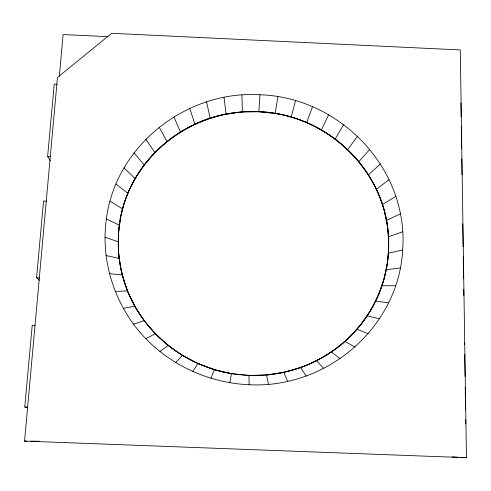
<?xml version="1.0" encoding="UTF-8"?>
<svg xmlns="http://www.w3.org/2000/svg" width="491" height="491" viewBox="0 0 491 491"><rect width="100%" height="100%" fill="white"/><g stroke="black" fill="none" stroke-linecap="round" stroke-linejoin="round"><path stroke-width="0.74" d="M402.688 249.919C408.745 168.812 340.189 97.347 259.948 94.757C186.77 90.117 115.661 145.434 106.363 218.98C100.299 262.243 115.508 307.311 145.772 338.68C172.801 366.452 210.449 383.06 249.127 384.741C326.331 388.817 398.453 328.043 402.688 249.919L388.473 253.264C387.16 267.509 384.257 281.65 378.506 294.809L384.036 279.109L387.559 262.176L388.725 245.739M118.429 234.164L118.362 250.76L118.399 234.17M387.786 259.948L388.473 253.264L388.528 236.754L387.835 229.34M388.473 253.264L388.719 246.494M384.14 210.332C372.356 166.234 336.139 130.391 292.538 117.502L291.218 117.134C218.912 94.892 136.216 140.42 121.019 215.592C131.25 165.007 174.373 124.149 224.743 114.391L241.701 112.009L258.825 111.758L259.948 94.757M118.46 251.509L120.639 268.055L125.26 284.995C117.625 263.029 116.367 239.08 120.817 216.316L118.534 232.666M27.656 407.536L24.777 407.014L32.228 325.294L35.174 325.41M39.421 280.306L36.561 277.789L43.564 201.034L46.547 201.163M50.444 160.919L47.633 156.371L54.225 84.145L57.263 84.286M24.55 441.09L57.459 77.486L111.684 33.296L460.288 49.953L466.45 457.704L24.55 441.09L26.827 441.114M59.362 76.209L63.112 34.548L108.106 36.69M384.361 211.056L387.694 227.855C380.175 164.503 322.157 113.654 258.825 111.758L258.831 111.739M118.589 231.912C122.891 168.327 179.295 115.434 242.382 111.979L241.903 94.99M277.894 96.659L275.181 113.489C337.556 122.799 389.093 179.884 388.731 243.493M349.69 336.9C370.257 317.155 383.367 290.273 387.559 262.176M229.813 382.753L231.476 373.633L248.955 375.431L266.509 375.014L283.823 372.381L300.602 367.599C318.199 361.229 334.5 351.366 348.131 338.526C313.154 371.761 260.402 383.606 214.364 369.637L197.916 363.524C164.595 348.72 137.548 320.163 125.506 285.658M291.218 117.134L295.496 100.655M306.709 122.652L312.497 106.694M210.909 378.34L214.364 369.637L231.476 373.633L230.752 373.504C183.407 365.439 141.42 331.229 125.543 285.67M268.516 384.269L266.509 375.014C314.492 371.03 359.222 339.962 378.242 295.508L370.239 311.061L360.148 325.496L348.628 337.986M321.427 129.968L328.657 114.698M335.157 138.978L343.743 124.561M192.754 371.577L197.916 363.524L214.364 369.637M347.702 149.565L357.534 136.148M358.86 161.588L369.821 149.313M175.655 362.597L182.425 355.404L197.916 363.524M368.465 174.882L380.408 163.877M376.358 189.256L389.13 179.632M159.906 351.562L168.149 345.425L182.425 355.404M382.403 204.508L395.826 196.363M145.772 338.68L155.328 333.77L168.149 345.425M386.491 220.422L400.38 213.831M388.528 236.754L402.688 231.77M133.484 324.183L144.164 320.648L155.328 333.77M123.235 308.336L134.841 306.292L144.164 320.648M386.282 269.682L400.343 267.988M115.17 291.415L127.488 290.954L134.841 306.292M381.98 285.762L395.666 285.688M30.626 441.163L39.734 441.268M24.777 407.014L27.778 407.131M36.561 277.789L39.611 277.918M47.633 156.371L50.585 156.506M452.107 456.857L458.146 457.213M460.411 457.348L466.45 457.704M109.407 273.714L122.216 274.905L127.488 290.954M258.825 111.758L275.862 113.581M375.597 301.228L388.694 302.732M106.007 255.547L119.08 258.407L122.216 274.905M367.219 315.823L379.512 318.837M105 237.202L118.11 241.738M356.963 329.301L368.25 333.714M106.363 218.98L119.295 225.173M344.97 341.423L355.061 347.1M110.052 201.169L122.59 208.957M331.431 351.973L340.153 358.761M115.968 184.039L127.918 193.356M123.99 167.842L135.166 178.595M316.56 360.75L323.759 368.477M133.982 152.824L144.213 164.89M145.753 139.186L154.886 152.437M300.602 367.599L306.157 376.057M159.115 127.12L167.02 141.408M173.851 116.778L180.424 131.95M283.823 372.381L287.634 381.354M189.747 108.302L194.878 124.192M206.551 101.797L210.179 118.233M224.019 97.341L226.087 114.145M118.558 252.847L119.08 258.407M387.743 228.603L388.731 244.248M248.955 375.431L249.127 384.741M460.945 103.036L461.147 116.797M461.301 126.733L461.632 148.896M461.786 158.832L462.025 174.882M462.761 223.865L463.105 246.752M463.258 256.67L463.59 278.796M463.75 289.481L463.842 295.582M464.554 342.786L464.578 344.32M464.725 354.275L465.063 376.48M465.223 387.203L465.56 409.414M465.707 419.369L465.775 423.96"/></g></svg>
